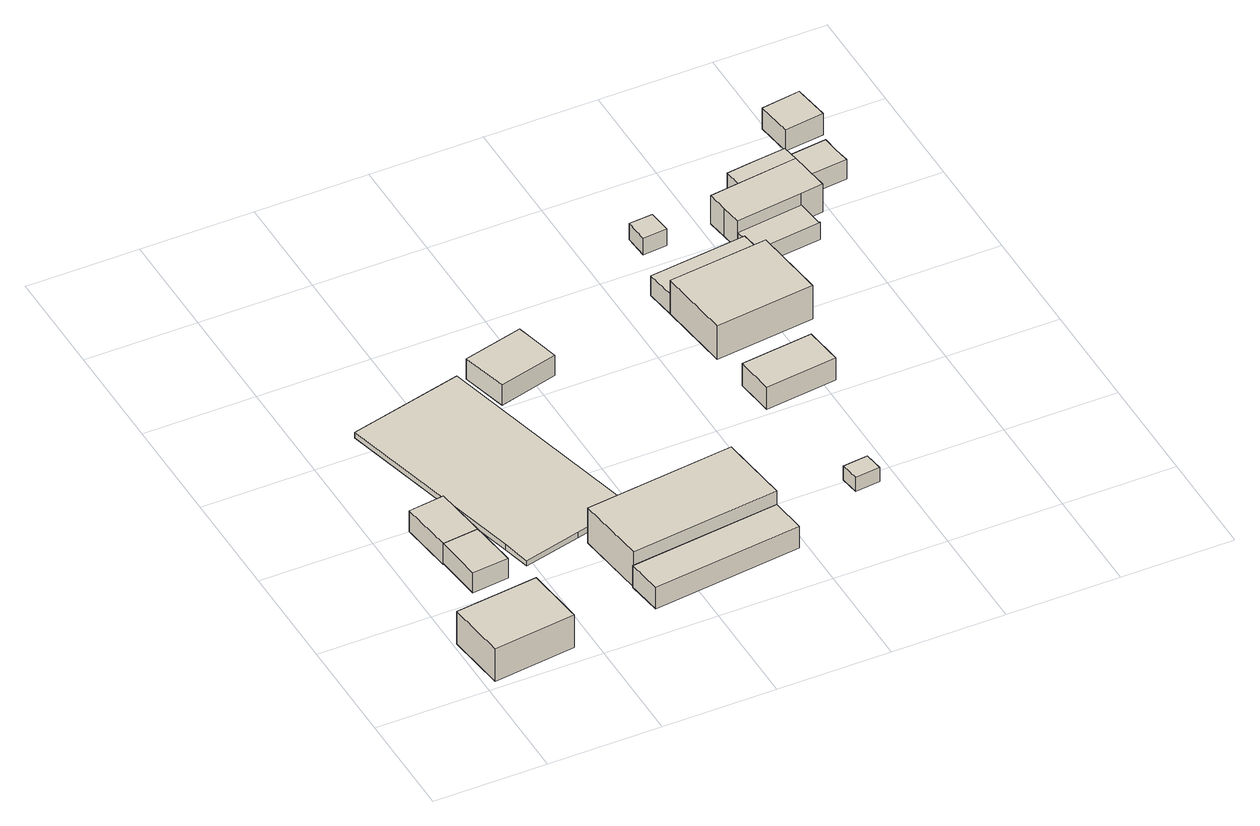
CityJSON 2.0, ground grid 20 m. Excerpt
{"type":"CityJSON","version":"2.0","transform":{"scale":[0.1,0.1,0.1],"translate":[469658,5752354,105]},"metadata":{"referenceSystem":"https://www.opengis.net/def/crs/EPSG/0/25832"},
"CityObjects":{
"building1":{"type":"Building","attributes":{"Gemeindeschluessel":"05754036","BezugspunktDach":"2000","function":"31001_2723","measuredHeight":7.54,"storeysAboveGround":1},"address":[{"country":"Germany","locality":"Schloß Holte-Stukenbrock","thoroughfareNumber":"67","thoroughfareName":"Garnheide"}],"geometry":[{"type":"Solid","lod":"1","boundaries":[[[[0,1,2,3]],[[4,5,6,7]],[[4,7,3,2]],[[5,4,2,1]],[[6,5,1,0]],[[7,6,0,3]]]]}]},
"building2":{"type":"Building","attributes":{"Gemeindeschluessel":"05754036","BezugspunktDach":"2000","function":"31001_2724","measuredHeight":4.43,"storeysAboveGround":1},"address":[{"country":"Germany","locality":"Schloß Holte-Stukenbrock","thoroughfareNumber":"67","thoroughfareName":"Garnheide"}],"geometry":[{"type":"Solid","lod":"1","boundaries":[[[[8,9,10,11]],[[12,13,14,15]],[[12,15,11,10]],[[13,12,10,9]],[[14,13,9,8]],[[15,14,8,11]]]]}]},
"building3":{"type":"Building","attributes":{"Gemeindeschluessel":"05754036","BezugspunktDach":"2000","function":"31001_2724","measuredHeight":4.58,"storeysAboveGround":1},"address":[{"country":"Germany","locality":"Schloß Holte-Stukenbrock","thoroughfareNumber":"67","thoroughfareName":"Garnheide"}],"geometry":[{"type":"Solid","lod":"1","boundaries":[[[[16,17,9,8]],[[18,19,20,21]],[[18,21,8,9]],[[19,18,9,17]],[[20,19,17,16]],[[21,20,16,8]]]]}]},
"building4":{"type":"Building","attributes":{"Gemeindeschluessel":"05754036","BezugspunktDach":"2100","function":"31001_2728","measuredHeight":1.04,"storeysAboveGround":1},"address":[{"country":"Germany","locality":"Schloß Holte-Stukenbrock","thoroughfareNumber":"67","thoroughfareName":"Garnheide"}],"geometry":[{"type":"Solid","lod":"1","boundaries":[[[[22,23,24,25,26,27]],[[28,29,30,31,32,33]],[[28,33,27,26]],[[29,28,26,25]],[[30,29,25,24]],[[31,30,24,23]],[[32,31,23,22]],[[33,32,22,27]]]]}]},
"building5":{"type":"Building","attributes":{"Gemeindeschluessel":"05754036","BezugspunktDach":"2000","function":"51009_1610","measuredHeight":5.29},"address":[{"country":"Germany"}],"geometry":[{"type":"Solid","lod":"1","boundaries":[[[[34,35,36,37]],[[38,39,40,41]],[[38,41,37,36]],[[39,38,36,35]],[[40,39,35,34]],[[41,40,34,37]]]]}]},
"building6":{"type":"Building","attributes":{"Gemeindeschluessel":"05754036","BezugspunktDach":"2000","function":"31001_2724","measuredHeight":8.92,"storeysAboveGround":1},"address":[{"country":"Germany","locality":"Schloß Holte-Stukenbrock","thoroughfareNumber":"67","thoroughfareName":"Garnheide"}],"geometry":[{"type":"Solid","lod":"1","boundaries":[[[[42,43,44,45]],[[46,47,48,49]],[[46,49,45,44]],[[47,46,44,43]],[[48,47,43,42]],[[49,48,42,45]]]]}]},
"building7":{"type":"Building","attributes":{"Gemeindeschluessel":"05754036","BezugspunktDach":"2000","function":"31001_2724","measuredHeight":4.74,"storeysAboveGround":1},"address":[{"country":"Germany","locality":"Schloß Holte-Stukenbrock","thoroughfareNumber":"67","thoroughfareName":"Garnheide"}],"geometry":[{"type":"Solid","lod":"1","boundaries":[[[[50,51,52,53]],[[54,55,56,57]],[[54,57,53,52]],[[55,54,52,51]],[[56,55,51,50]],[[57,56,50,53]]]]}]},
"building8":{"type":"Building","attributes":{"Gemeindeschluessel":"05754036","BezugspunktDach":"2000","function":"31001_2724","measuredHeight":3.12,"storeysAboveGround":1},"address":[{"country":"Germany","locality":"Schloß Holte-Stukenbrock","thoroughfareNumber":"67","thoroughfareName":"Garnheide"}],"geometry":[{"type":"Solid","lod":"1","boundaries":[[[[58,59,60,61]],[[62,63,64,65]],[[62,65,61,60]],[[63,62,60,59]],[[64,63,59,58]],[[65,64,58,61]]]]}]},
"building9":{"type":"Building","attributes":{"Gemeindeschluessel":"05754036","BezugspunktDach":"2000","function":"31001_2463","measuredHeight":5.71,"storeysAboveGround":1},"address":[{"country":"Germany","locality":"Schloß Holte-Stukenbrock","thoroughfareNumber":"67","thoroughfareName":"Garnheide"}],"geometry":[{"type":"Solid","lod":"1","boundaries":[[[[66,67,68,69]],[[70,71,72,73]],[[70,73,69,68]],[[71,70,68,67]],[[72,71,67,66]],[[73,72,66,69]]]]}]},
"building10":{"type":"Building","attributes":{"Gemeindeschluessel":"05754036","BezugspunktDach":"2000","function":"31001_1010","measuredHeight":8.93,"storeysAboveGround":1},"address":[{"country":"Germany","locality":"Schloß Holte-Stukenbrock","thoroughfareNumber":"67a","thoroughfareName":"Garnheide"},{"country":"Germany","locality":"Schloß Holte-Stukenbrock","thoroughfareNumber":"67","thoroughfareName":"Garnheide"}],"geometry":[{"type":"Solid","lod":"1","boundaries":[[[[74,75,76,77]],[[78,79,80,81]],[[78,81,77,76]],[[79,78,76,75]],[[80,79,75,74]],[[81,80,74,77]]]]}]},
"building11":{"type":"Building","attributes":{"Gemeindeschluessel":"05754036","BezugspunktDach":"2000","function":"51009_1610","measuredHeight":4.71},"address":[{"country":"Germany"}],"geometry":[{"type":"Solid","lod":"1","boundaries":[[[[82,83,84,85,86,87]],[[88,89,80,79,90,91]],[[88,91,87,86]],[[89,88,86,85]],[[80,89,85,84]],[[79,80,84,83]],[[90,79,83,82]],[[91,90,82,87]]]]}]},
"building12":{"type":"Building","attributes":{"Gemeindeschluessel":"05754036","BezugspunktDach":"2000","function":"51009_1610","measuredHeight":3.72},"address":[{"country":"Germany"}],"geometry":[{"type":"Solid","lod":"1","boundaries":[[[[92,93,94,95]],[[96,97,98,99]],[[96,99,95,94]],[[97,96,94,93]],[[98,97,93,92]],[[99,98,92,95]]]]}]},
"building13":{"type":"Building","attributes":{"Gemeindeschluessel":"05754036","function":"31001_1010"},"address":[{"country":"Germany","locality":"Schloß Holte-Stukenbrock","thoroughfareNumber":"69","thoroughfareName":"Garnheide"}],"children":["building13-1","building13-2","building13-3","building13-4"]},
"building13-1":{"type":"BuildingPart","attributes":{"BezugspunktDach":"2000","measuredHeight":7.35,"storeysAboveGround":1},"parents":["building13"],"geometry":[{"type":"Solid","lod":"1","boundaries":[[[[100,101,102,103,104,105,106,107,108]],[[109,110,111,112,113,114,115,116,117]],[[109,117,108,107]],[[110,109,107,106]],[[111,110,106,105]],[[112,111,105,104]],[[113,112,104,103]],[[114,113,103,102]],[[115,114,102,101]],[[116,115,101,100]],[[117,116,100,108]]]]}]},
"building13-2":{"type":"BuildingPart","attributes":{"BezugspunktDach":"2000","measuredHeight":4.65,"storeysAboveGround":1},"parents":["building13"],"geometry":[{"type":"Solid","lod":"1","boundaries":[[[[118,119,120,121,122,123]],[[115,114,124,125,126,127]],[[115,127,123,122]],[[114,115,122,121]],[[124,114,121,120]],[[125,124,120,119]],[[126,125,119,118]],[[127,126,118,123]]]]}]},
"building13-3":{"type":"BuildingPart","attributes":{"BezugspunktDach":"2000","measuredHeight":7.35,"storeysAboveGround":1},"parents":["building13"],"geometry":[{"type":"Solid","lod":"1","boundaries":[[[[128,129,130,103,102]],[[113,131,132,124,114]],[[113,114,102,103]],[[131,113,103,130]],[[132,131,130,129]],[[124,132,129,128]],[[114,124,128,102]]]]}]},
"building13-4":{"type":"BuildingPart","attributes":{"BezugspunktDach":"2000","measuredHeight":3.36,"storeysAboveGround":1},"parents":["building13"],"geometry":[{"type":"Solid","lod":"1","boundaries":[[[[133,134,135,136,137,138,139,140,141]],[[142,143,144,89,88,91,110,109,145]],[[142,145,141,140]],[[143,142,140,139]],[[144,143,139,138]],[[89,144,138,137]],[[88,89,137,136]],[[91,88,136,135]],[[110,91,135,134]],[[109,110,134,133]],[[145,109,133,141]]]]}]},
"building14":{"type":"Building","attributes":{"Gemeindeschluessel":"05754036","BezugspunktDach":"2000","function":"31001_2463","measuredHeight":5.44,"storeysAboveGround":1},"address":[{"country":"Germany","locality":"Schloß Holte-Stukenbrock","thoroughfareNumber":"69","thoroughfareName":"Garnheide"}],"geometry":[{"type":"Solid","lod":"1","boundaries":[[[[146,147,148,149]],[[150,151,152,153]],[[150,153,149,148]],[[151,150,148,147]],[[152,151,147,146]],[[153,152,146,149]]]]}]}
},
"vertices":[
[150,134,81],[3,117,81],[15,9,81],[162,26,81],[15,9,15],[3,117,15],[150,134,15],[162,26,15],
[137,309,54],[73,302,54],[82,217,54],[147,224,54],[82,217,14],[73,302,14],[137,309,14],[147,224,14],
[126,405,54],[62,397,54],[73,302,12],[62,397,12],[126,405,12],[137,309,12],
[393,293,20],[295,691,20],[91,641,20],[177,292,20],[189,242,20],[290,267,20],[189,242,9],[177,292,9],[91,641,9],[295,691,9],[393,293,9],[290,267,9],
[576,145,60],[309,114,60],[317,51,60],[583,82,60],[317,51,16],[309,114,16],[576,145,16],[583,82,16],
[561,273,87],[295,242,87],[310,114,87],[576,146,87],[310,114,16],[295,242,16],[561,273,16],[576,146,16],
[414,710,56],[307,683,56],[328,601,56],[434,628,56],[328,601,15],[307,683,15],[414,710,15],[434,628,15],
[763,202,45],[718,197,45],[723,163,45],[767,168,45],[723,163,17],[718,197,17],[763,202,17],[767,168,17],
[810,488,61],[682,473,61],[690,404,61],[818,419,61],[690,404,16],[682,473,16],[810,488,16],[818,419,16],
[836,695,88],[659,675,88],[674,543,88],[851,563,88],[674,543,20],[659,675,20],[836,695,20],[851,563,20],
[652,728,60],[659,675,60],[836,695,60],[833,716,60],[830,716,60],[826,748,60],[830,716,20],[833,716,20],[652,728,20],[826,748,20],
[725,866,54],[683,863,54],[686,820,54],[729,824,54],[686,820,21],[683,863,21],[725,866,21],[729,824,21],
[978,824,77],[977,834,77],[973,862,77],[866,848,77],[814,841,77],[819,804,77],[824,767,77],[942,782,77],[982,787,77],[942,782,20],[824,767,20],[819,804,20],[814,841,20],[866,848,20],[973,862,20],[977,834,20],[978,824,20],[982,787,20],
[1048,871,59],[1045,900,59],[969,891,59],[973,862,59],[977,834,59],[1052,842,59],[969,891,20],[1045,900,20],[1048,871,20],[1052,842,20],
[969,891,77],[916,885,77],[862,878,77],[862,878,20],[916,885,20],
[942,782,54],[824,767,54],[826,748,54],[830,716,54],[833,716,54],[949,730,54],[949,731,54],[948,731,54],[947,733,54],[948,731,20],[949,731,20],[949,730,20],[947,733,20],
[1059,1019,63],[990,1009,63],[998,945,63],[1068,954,63],[998,945,20],[990,1009,20],[1059,1019,20],[1068,954,20]
]}
